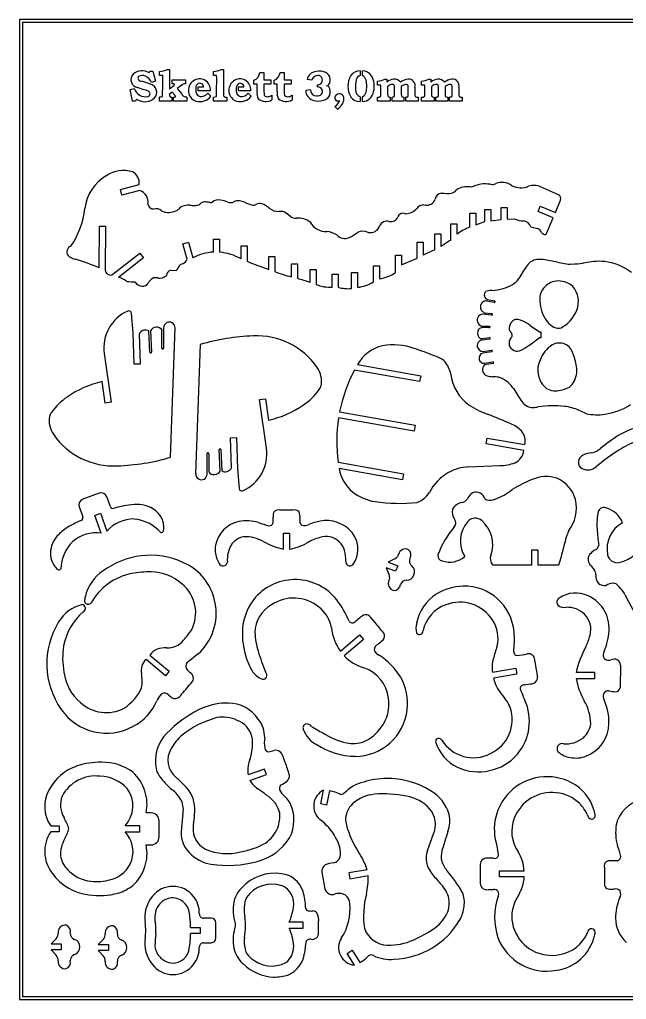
# Model space of a CAD drawing. Extents: x 0 to 615, y -151 to 340.
# Drawn here: x 0 to 304.2, y -150.5 to 340.3 of the extents above; entities that cross this region are included whole.
import ezdxf

# ---------------------------------------------------------------- set-up
doc = ezdxf.new("R2010")
doc.units = 0
doc.header["$MEASUREMENT"] = 0
doc.layers.add('RED', color=1, linetype='CONTINUOUS')
doc.layers.add('WHITE', color=7, linetype='CONTINUOUS')

msp = doc.modelspace()

# ---------------------------------------------------------------- linework, layer by layer
at = {"layer": 'RED', "linetype": 'Continuous'}
for p, q in [((613.96, 338.85), (1.5, 338.85)), ((1.5, 338.85), (1.5, -149.03)), ((64.92, 313.74), (65.34, 314.49)), ((65.34, 314.49), (66.87, 314.49)), ((66.87, 314.49), (68.17, 309.47)), ((70.21, 312.28), (70.21, 314.37)), ((74.2, 315.27), (75.23, 315.27)), ((75.23, 315.27), (75.23, 305.59)), ((97.21, 312.28), (97.21, 314.37)), ((101.17, 315.27), (102.23, 315.27)), ((102.23, 315.27), (102.23, 303.97)), ((170.75, 314.73), (170.75, 312.35)), ((171.89, 312.26), (171.89, 314.7)), ((68.17, 309.47), (66.17, 308.89)), ((71.77, 312.28), (70.21, 312.28)), ((76.57, 308.15), (76.57, 310.21)), ((76.57, 310.21), (83.13, 310.21)), ((83.13, 310.21), (83.13, 308.15)), ((98.8, 312.28), (97.21, 312.28)), ((117.47, 307.92), (117.47, 309.99)), ((120.44, 313.91), (122.51, 313.91)), ((122.51, 313.91), (122.51, 310.21)), ((122.51, 310.21), (125.97, 310.21)), ((125.97, 310.21), (125.97, 307.92)), ((127.59, 307.92), (127.59, 309.99)), ((130.57, 313.91), (132.64, 313.91)), ((132.64, 313.91), (132.64, 310.21)), ((132.64, 310.21), (136.1, 310.21)), ((136.1, 310.21), (136.1, 307.92)), ((146.55, 309.93), (144.16, 310.38)), ((179.52, 307.5), (179.52, 309.58)), ((183.15, 310.48), (184.16, 310.48)), ((184.16, 310.48), (184.16, 309.05)), ((201.54, 307.5), (201.54, 309.58)), ((205.17, 310.48), (206.18, 310.48)), ((206.18, 310.48), (206.18, 309.05)), ((55.5, 305.31), (57.5, 305.79)), ((56.55, 299.49), (55.5, 305.31)), ((75.23, 305.59), (77.29, 307.33)), ((76.99, 308.15), (76.57, 308.15)), ((80.93, 307.25), (78.95, 305.81)), ((78.95, 305.81), (81.13, 303.27)), ((89.5, 304.7), (89.5, 306.58)), ((89.5, 306.58), (92.21, 306.58)), ((95.65, 304.7), (89.5, 304.7)), ((109.76, 304.7), (109.76, 306.58)), ((109.76, 306.58), (112.47, 306.58)), ((115.91, 304.7), (109.76, 304.7)), ((119.08, 307.92), (117.47, 307.92)), ((119.08, 304.25), (119.08, 307.92)), ((125.97, 307.92), (122.51, 307.92)), ((129.21, 307.92), (127.59, 307.92)), ((129.21, 304.25), (129.21, 307.92)), ((136.1, 307.92), (132.64, 307.92)), ((145.77, 305.12), (143.51, 304.76)), ((149.26, 307.71), (149.26, 306.68)), ((181.13, 307.5), (179.52, 307.5)), ((184.81, 307.02), (184.54, 306.87)), ((184.54, 306.87), (184.54, 303.72)), ((187.96, 302.66), (187.96, 306.36)), ((191.39, 306.87), (191.39, 303.73)), ((194.81, 302.55), (194.81, 306.45)), ((198.24, 306.44), (198.24, 303.33)), ((203.15, 307.5), (201.54, 307.5)), ((206.83, 307.02), (206.56, 306.87)), ((206.56, 306.87), (206.56, 303.72)), ((209.98, 302.66), (209.98, 306.36)), ((213.41, 306.87), (213.41, 303.73)), ((216.83, 302.55), (216.83, 306.45)), ((220.26, 306.44), (220.26, 303.33)), ((58.15, 299.49), (56.55, 299.49)), ((58.62, 300.56), (58.15, 299.49)), ((70.21, 299.49), (70.21, 301.56)), ((76.37, 299.49), (70.21, 299.49)), ((76.57, 304.03), (75.23, 303.02)), ((75.23, 303.02), (75.23, 302.44)), ((76, 301.56), (76.37, 301.56)), ((76.37, 301.56), (76.37, 299.49)), ((77.81, 302.44), (76.57, 304.03)), ((77.12, 299.49), (77.12, 301.56)), ((77.12, 301.56), (77.5, 301.56)), ((83.8, 299.49), (77.12, 299.49)), ((83.8, 301.56), (83.8, 299.49)), ((94.37, 303.48), (95.84, 301.97)), ((97.21, 299.49), (97.21, 301.56)), ((103.86, 299.49), (97.21, 299.49)), ((103.86, 301.56), (103.86, 299.49)), ((114.63, 303.48), (116.1, 301.97)), ((126.45, 302.41), (126.45, 300.1)), ((136.58, 302.41), (136.58, 300.1)), ((170.75, 301.61), (170.75, 299.24)), ((171.89, 299.27), (171.89, 301.69)), ((179.52, 299.49), (179.52, 301.56)), ((185.8, 299.49), (179.52, 299.49)), ((185.8, 301.56), (185.8, 299.49)), ((186.72, 299.49), (186.72, 301.56)), ((192.64, 299.49), (186.72, 299.49)), ((192.64, 301.56), (192.64, 299.49)), ((193.57, 299.49), (193.57, 301.56)), ((199.87, 299.49), (193.57, 299.49)), ((199.87, 301.56), (199.87, 299.49)), ((201.54, 299.49), (201.54, 301.56)), ((207.82, 299.49), (201.54, 299.49)), ((207.82, 301.56), (207.82, 299.49)), ((208.74, 299.49), (208.74, 301.56)), ((214.67, 299.49), (208.74, 299.49)), ((214.67, 301.56), (214.67, 299.49)), ((215.59, 299.49), (215.59, 301.56)), ((221.89, 299.49), (215.59, 299.49)), ((221.89, 301.56), (221.89, 299.49)), ((159.32, 295.44), (158.12, 296.76)), ((1.5, -149.03), (613.96, -149.03))]:
    msp.add_line(p, q, dxfattribs=at)
for centre, radius, start, end in [((61.39, 308.14), 6.62, 57.7729, 132.3069), ((69.25, 327.84), 13.51, 274.0476, 291.4674), ((95.86, 329.44), 15.13, 275.0955, 290.5533), ((150.14, 306.9), 7.63, 71.4539, 111.1063), ((170.76, 308.9), 5.82, 90.118, 144.7361), ((171.68, 308.92), 5.79, 34.1965, 87.897), ((59.94, 310.26), 4.09, 137.3731, 258.4201), ((60.89, 311.05), 1.54, 150.4171, 272.9489), ((61.46, 308.7), 3.65, 62.1254, 121.5254), ((51.27, 271.47), 39.26, 67.1976, 75.7034), ((60.21, 305.99), 6.64, 25.9103, 63.5036), ((-160.8, 309.66), 232.58, 358.0641, 0.647), ((90.24, 304.86), 5.63, 124.8762, 251.3766), ((90.32, 305.26), 5.36, 354.0011, 128.0273), ((-84.15, 309.66), 182.97, 357.538, 0.8229), ((110.5, 304.86), 5.63, 124.8762, 251.3766), ((110.58, 305.26), 5.36, 354.0011, 128.0273), ((116.22, 314.03), 4.22, 287.0967, 358.3619), ((126.35, 314.03), 4.22, 287.0967, 358.3619), ((148.79, 309.52), 4.71, 107.209, 169.4517), ((149.52, 309.36), 3.02, 90, 169.1173), ((149.52, 310.05), 2.34, 308.7567, 90), ((151.65, 310.13), 4.1, 325.333, 77.0481), ((174.06, 307.35), 9.43, 148.5772, 182.2807), ((183.67, 306.95), 15.29, 167.9495, 185.7774), ((171.49, 309.64), 2.81, 105.1511, 169.8008), ((170.64, 309.39), 3.13, 10.8442, 66.3716), ((161.63, 307.18), 12.4, 359.0332, 13.0535), ((166.5, 306.85), 11.3, 346.9244, 28.1275), ((178.69, 320.64), 11.1, 274.2435, 293.6694), ((188.27, 303.94), 6.56, 95.382, 128.7772), ((188.17, 307.21), 3.3, 32.5946, 99.0084), ((195.18, 303.79), 6.7, 93.711, 129.1617), ((195.12, 307.27), 3.23, 345.0603, 96.6312), ((200.72, 320.64), 11.1, 274.2435, 293.6694), ((210.29, 303.94), 6.56, 95.382, 128.7772), ((210.19, 307.21), 3.3, 32.5946, 99.0084), ((217.2, 303.79), 6.7, 93.711, 129.1617), ((217.14, 307.27), 3.23, 345.0603, 96.6312), ((63.08, 307.57), 5.86, 197.6846, 283.365), ((41.22, 244.03), 64.75, 68.8581, 73.9464), ((64.04, 303.16), 1.36, 286.9543, 67.273), ((64.59, 303.94), 4.17, 302.5646, 62.9182), ((77.11, 306.63), 1.52, 71.3326, 94.4174), ((75.05, 310.09), 3.55, 309.0671, 317.6598), ((77.5, 307.86), 0.235, 359.8864, 66.1614), ((77.46, 307.86), 0.272, 323.3775, 359.7526), ((83.06, 305.18), 2.96, 88.5986, 135.8494), ((90.82, 306.11), 2.51, 127.2122, 195.8872), ((91.41, 304.72), 3.09, 166.8612, 250.9285), ((90.36, 306.6), 1.85, 359.1728, 124.98), ((111.08, 306.11), 2.51, 127.2122, 195.8872), ((111.67, 304.72), 3.09, 166.8612, 250.9285), ((110.62, 306.6), 1.85, 359.1728, 124.98), ((278.92, 306.71), 156.42, 179.5576, 181.327), ((289.05, 306.71), 156.42, 179.5576, 181.327), ((148.46, 304.76), 4.95, 180, 252.791), ((148.79, 305.12), 3.02, 180, 270), ((149.36, 310.49), 2.78, 267.7613, 305.6073), ((149.36, 303.9), 2.78, 54.3927, 92.2387), ((149.69, 304.39), 2.2, 286.914, 53.8211), ((151.46, 304.12), 4.33, 283.0636, 34.6974), ((153.8, 308.72), 1.53, 270, 322.9244), ((153.8, 305.67), 1.53, 37.0756, 90), ((174.11, 306.58), 9.48, 177.6034, 211.1085), ((172.24, 305.09), 3.79, 175.199, 246.9135), ((161.54, 306.75), 12.5, 347.1133, 1.009), ((-31.39, 306.14), 212.53, 358.899, 0.3671), ((191.29, 298.14), 10.99, 120.6143, 126.1185), ((187.04, 304.74), 3.16, 91.2271, 115.2539), ((187, 306.77), 1.13, 65.0438, 91.8752), ((187.17, 307.16), 0.703, 26.5518, 63.4482), ((186.71, 306.94), 1.21, 5.7422, 26.4394), ((182.93, 306.42), 5.03, 359.3117, 7.292), ((197.66, 298.28), 10.64, 120.8664, 126.1663), ((194.02, 304.45), 3.47, 110.2519, 121.456), ((193.79, 305.04), 2.84, 91.4751, 110.0935), ((193.79, 306.72), 1.16, 60.2786, 93.4533), ((193.95, 306.97), 0.858, 34.5789, 61.2078), ((193.89, 307.01), 0.889, 0.6954, 30.7244), ((188.92, 306.5), 5.88, 359.506, 5.0752), ((-9.37, 306.14), 212.53, 358.899, 0.3671), ((213.31, 298.14), 10.99, 120.6143, 126.1185), ((209.06, 304.74), 3.16, 91.2271, 115.2539), ((209.03, 306.77), 1.13, 65.0438, 91.8752), ((209.19, 307.16), 0.703, 26.5518, 63.4482), ((208.73, 306.94), 1.21, 5.7422, 26.4394), ((204.95, 306.42), 5.03, 359.3117, 7.292), ((219.68, 298.28), 10.64, 120.8664, 126.1663), ((216.04, 304.45), 3.47, 110.2519, 121.456), ((215.81, 305.04), 2.84, 91.4751, 110.0935), ((215.81, 306.72), 1.16, 60.2786, 93.4533), ((215.97, 306.97), 0.858, 34.5789, 61.2078), ((215.92, 307.01), 0.889, 0.6954, 30.7244), ((210.94, 306.5), 5.88, 359.506, 5.0752), ((62.82, 306.47), 7.25, 234.5533, 303.5708), ((70.52, 304.18), 2.63, 263.2353, 295.4469), ((77.55, 302.39), 2.32, 178.9842, 190.2043), ((75.67, 302.01), 0.41, 183.593, 239.72), ((75.93, 302.76), 1.2, 247.3095, 273.4511), ((77.6, 302.76), 1.2, 265.3383, 290.9219), ((75.99, 300.85), 2.42, 30.5899, 41.0539), ((77.94, 301.84), 0.215, 293.4837, 356.0812), ((77.6, 301.78), 0.554, 4.5444, 32.687), ((83.81, 304.52), 2.95, 204.9912, 269.7191), ((90.43, 305.94), 6.71, 252.8143, 323.7652), ((90.93, 306.1), 4.33, 262.9856, 322.7017), ((97.56, 303.96), 2.42, 261.6445, 296.6939), ((139.78, 303.5), 37.56, 179.2816, 182.1542), ((103.41, 302.92), 1.43, 215.4348, 288.3831), ((110.69, 305.94), 6.71, 252.8143, 323.7652), ((111.18, 306.1), 4.33, 262.9856, 322.7017), ((125.01, 303.36), 6, 171.4689, 206.3458), ((123.46, 305.21), 5.92, 229.6476, 300.3515), ((124, 303.14), 1.46, 182.0271, 277.2484), ((124.17, 305.67), 3.98, 270.2397, 305.028), ((135.14, 303.36), 6, 171.4689, 206.3458), ((133.59, 305.21), 5.92, 229.6476, 300.3515), ((134.13, 303.14), 1.46, 182.0271, 277.2484), ((134.3, 305.67), 3.98, 270.2397, 305.028), ((149.89, 307.52), 8.03, 248.8937, 288.5461), ((149.01, 306.58), 4.48, 267.1624, 287.0449), ((159.68, 301.21), 1.64, 151.9585, 300.7001), ((153.91, 302.54), 7.15, 306.0478, 337.477), ((160.29, 300.91), 2.32, 354.0243, 152.4373), ((155.88, 301.24), 6.75, 300.6908, 355.1667), ((170.79, 305.19), 5.95, 216.1896, 269.6265), ((171.6, 305.26), 5.99, 272.8074, 350.7), ((170.57, 304.63), 3.22, 294.273, 348.1202), ((179.95, 302.96), 1.46, 252.7559, 321.7522), ((203.4, 303.33), 18.87, 178.8063, 183.5798), ((185.47, 302.46), 0.953, 199.0281, 289.8994), ((186.79, 307.67), 6.11, 269.3503, 274.853), ((187.28, 302.48), 0.893, 271.3962, 298.7949), ((187.32, 302.18), 0.623, 309.0905, 329.7069), ((187.17, 302.19), 0.764, 334.557, 356.3359), ((183.52, 302.61), 4.44, 353.9804, 0.652), ((219.02, 303.34), 27.64, 179.188, 182.4351), ((192.31, 302.45), 0.947, 197.4659, 290.5904), ((193.72, 304.98), 3.42, 267.4412, 282.3174), ((194.3, 302.07), 0.454, 289.0196, 333.3523), ((194.08, 302.18), 0.702, 333.1839, 354.7644), ((191.58, 302.51), 3.22, 352.9412, 0.6992), ((202.18, 302.92), 3.96, 174.1535, 196.4835), ((199.49, 304.05), 2.52, 243.6575, 278.5859), ((201.97, 302.96), 1.46, 252.7559, 321.7522), ((225.42, 303.33), 18.87, 178.8063, 183.5798), ((207.49, 302.46), 0.953, 199.0281, 289.8994), ((208.81, 307.67), 6.11, 269.3503, 274.853), ((209.31, 302.48), 0.893, 271.3962, 298.7949), ((209.34, 302.18), 0.623, 309.0905, 329.7069), ((209.19, 302.19), 0.764, 334.557, 356.3359), ((205.54, 302.61), 4.44, 353.9804, 0.652), ((241.04, 303.34), 27.64, 179.188, 182.4351), ((214.33, 302.45), 0.947, 197.4659, 290.5904), ((215.74, 304.98), 3.42, 267.4412, 282.3174), ((216.32, 302.07), 0.454, 289.0196, 333.3523), ((216.1, 302.18), 0.702, 333.1839, 354.7644), ((213.6, 302.51), 3.22, 352.9412, 0.6992), ((224.2, 302.92), 3.96, 174.1535, 196.4835), ((221.52, 304.05), 2.52, 243.6575, 278.5859)]:
    msp.add_arc(centre, radius, start, end, dxfattribs=at)
at = {"layer": 'WHITE', "linetype": 'Continuous'}
for p, q in [((615.46, 340.35), (0, 340.35)), ((0, 340.35), (0, -150.53)), ((50.53, 255.28), (59.9, 257.7)), ((51.28, 252.38), (50.53, 255.28)), ((270.18, 252.5), (261.24, 256.59)), ((60.29, 254.71), (51.28, 252.38)), ((241.48, 240.16), (241.48, 246.16)), ((241.48, 246.16), (244.48, 246.16)), ((244.48, 246.16), (244.48, 240.36)), ((259.92, 244.16), (261.08, 246.92)), ((261.08, 246.92), (268.62, 243.75)), ((268.62, 243.75), (271.19, 249.91)), ((135.7, 241.91), (133.67, 243.41)), ((225.66, 236.39), (225.66, 243.43)), ((225.66, 243.43), (228.66, 243.43)), ((228.66, 243.43), (228.66, 237.6)), ((233.25, 239.18), (233.25, 245.18)), ((233.25, 245.18), (236.25, 245.18)), ((236.25, 245.18), (236.25, 239.59)), ((244.48, 240.36), (247.98, 240.61)), ((267.46, 240.99), (259.92, 244.16)), ((264.22, 233.22), (267.46, 240.99)), ((39.96, 216), (40.03, 236.89)), ((40.03, 236.89), (43.03, 236.88)), ((43.03, 236.88), (42.96, 214.87)), ((216.26, 229.86), (216.26, 238.07)), ((216.26, 238.07), (219.26, 238.07)), ((219.26, 238.07), (219.26, 232.84)), ((228.66, 237.6), (233.25, 239.18)), ((236.25, 239.59), (241.48, 240.16)), ((256.33, 236.49), (259.7, 235.73)), ((208.18, 225.02), (208.18, 233.02)), ((208.18, 233.02), (211.18, 233.02)), ((211.18, 233.02), (211.18, 226.63)), ((81.77, 227.94), (84.65, 228.77)), ((83.98, 220.25), (81.77, 227.94)), ((84.65, 228.77), (86.9, 220.96)), ((97.25, 223.85), (97.25, 230.35)), ((97.25, 230.35), (100.25, 230.35)), ((100.25, 230.35), (100.25, 223.78)), ((111.05, 220.47), (111.05, 226.97)), ((111.05, 226.97), (114.05, 226.97)), ((114.05, 226.97), (114.05, 219.24)), ((199.26, 220.78), (199.26, 228.78)), ((199.26, 228.78), (202.26, 228.78)), ((202.26, 228.78), (202.26, 222.29)), ((46.2, 212.45), (60.32, 223.34)), ((62.15, 220.96), (49.52, 211.22)), ((60.32, 223.34), (62.15, 220.96)), ((125.01, 215.12), (125.01, 221.62)), ((125.01, 221.62), (128.01, 221.62)), ((128.01, 221.62), (128.01, 214.06)), ((188.45, 213.59), (188.45, 222.36)), ((188.45, 222.36), (191.45, 222.36)), ((191.45, 222.36), (191.45, 217.46)), ((136.3, 211.45), (136.3, 217.95)), ((136.3, 217.95), (139.3, 217.95)), ((139.3, 217.95), (139.3, 210.6)), ((177.45, 208.98), (177.45, 216.98)), ((177.45, 216.98), (180.45, 216.98)), ((180.45, 216.98), (180.45, 210.54)), ((191.45, 217.46), (199.26, 220.78)), ((287.9, 219.09), (282.47, 218.39)), ((75.81, 214.88), (78.43, 214.69)), ((145.7, 208.62), (145.7, 215.12)), ((145.7, 215.12), (148.68, 215.12)), ((148.68, 215.12), (148.68, 207.65)), ((156.68, 206.33), (156.68, 212.83)), ((156.68, 212.83), (159.68, 212.83)), ((159.68, 212.83), (159.68, 206.21)), ((166.44, 205.59), (166.44, 213.59)), ((166.44, 213.59), (169.44, 213.59)), ((169.44, 213.59), (169.44, 206.23)), ((237.96, 198.66), (234.2, 199.33)), ((234.57, 200.06), (238.1, 199.43)), ((238.41, 198.99), (238.4, 198.96)), ((56.88, 183.4), (56.08, 193.18)), ((236.62, 192.25), (232.29, 192.71)), ((233, 193.42), (236.7, 193.03)), ((237.03, 192.61), (237.03, 192.59)), ((231.6, 186.83), (235.51, 186.68)), ((256.05, 187.07), (260.67, 183.97)), ((57.43, 167.64), (56.88, 183.4)), ((59.9, 182.87), (60.43, 167.75)), ((65.31, 173.69), (64.86, 184.39)), ((65.64, 184.45), (66.09, 173.72)), ((71.4, 175.81), (71.4, 184.84)), ((75.68, 121.07), (77.93, 185.85)), ((235.49, 185.9), (232.2, 186.02)), ((235.88, 186.29), (235.88, 186.26)), ((260.67, 183.97), (261.3, 183.97)), ((261.3, 183.97), (261.3, 180.97)), ((90.53, 177.55), (88.28, 112.78)), ((231.57, 180.56), (235.58, 181.07)), ((235.68, 180.29), (231.98, 179.82)), ((236.01, 180.74), (236.01, 180.71)), ((261.3, 180.97), (260.5, 180.97)), ((42.44, 173.04), (45.9, 148.68)), ((65.72, 173.33), (65.7, 173.33)), ((236.7, 173.94), (232.18, 173.31)), ((232.41, 174.13), (236.59, 174.71)), ((237.02, 174.39), (237.02, 174.36)), ((60.43, 167.75), (57.43, 167.64)), ((169.44, 167.54), (201.1, 161.95)), ((233.03, 168.15), (237.25, 168.9)), ((237.39, 168.13), (233.13, 167.34)), ((237.69, 168.59), (237.69, 168.57)), ((200.58, 159), (167.89, 164.76)), ((42.93, 148.26), (41.4, 159.01)), ((201.1, 161.95), (200.58, 159)), ((45.9, 148.68), (42.93, 148.26)), ((120.3, 149.94), (123.27, 150.36)), ((123.77, 125.59), (120.3, 149.94)), ((123.27, 150.36), (124.8, 139.62)), ((160.44, 143.77), (198.33, 137.09)), ((197.81, 134.13), (159.92, 140.82)), ((198.33, 137.09), (197.81, 134.13)), ((105.78, 130.88), (108.77, 130.98)), ((106.31, 115.75), (105.78, 130.88)), ((108.77, 130.98), (109.33, 115.23)), ((233.96, 127.76), (234.48, 130.71)), ((252.79, 124.44), (233.96, 127.76)), ((234.48, 130.71), (253.29, 127.4)), ((94.81, 122.81), (94.81, 113.79)), ((100.56, 114.17), (100.12, 124.9)), ((100.48, 125.29), (100.51, 125.29)), ((100.9, 124.93), (101.34, 114.24)), ((159.74, 118.54), (192.43, 112.78)), ((109.33, 115.23), (110.12, 105.45)), ((191.91, 109.82), (160.24, 115.41)), ((224.98, 116.25), (240.71, 116.92)), ((192.43, 112.78), (191.91, 109.82)), ((39.92, 103.08), (31.69, 100.08)), ((45.53, 96.44), (43.76, 101.29)), ((29.9, 96.24), (31.68, 91.34)), ((137.05, 94.57), (130.55, 94.57)), ((37.72, 91.98), (40.54, 93.01)), ((40.98, 83.01), (37.72, 91.98)), ((40.54, 93.01), (43.8, 84.03)), ((132.36, 75), (132.36, 83.09)), ((132.36, 83.09), (135.36, 83.09)), ((135.36, 83.09), (135.36, 75)), ((256.75, 67.19), (256.75, 74.63)), ((256.75, 74.63), (259.75, 74.63)), ((259.75, 74.63), (259.75, 67.19)), ((188.2, 70.24), (184.8, 68.5)), ((188.55, 63.94), (183.77, 65.68)), ((183.77, 65.68), (185.26, 62.17)), ((184.8, 68.5), (189.58, 66.76)), ((189.58, 66.76), (188.55, 63.94)), ((237.03, 67.19), (256.75, 67.19)), ((259.75, 67.19), (270.34, 67.19)), ((170.46, 40.51), (168.01, 38.46)), ((178.2, 38.31), (176.05, 40.87)), ((160.83, 23.95), (170.47, 32.04)), ((172.4, 29.74), (162.76, 21.65)), ((170.47, 32.04), (172.4, 29.74)), ((73.08, 11.57), (63.39, 19.7)), ((65.31, 22), (75.01, 13.87)), ((237.09, 13.37), (248.75, 15.42)), ((248.75, 15.42), (249.27, 12.47)), ((258.75, 16.81), (258.26, 19.54)), ((301.19, 16.98), (301.08, 5.79)), ((75.01, 13.87), (73.08, 11.57)), ((249.27, 12.47), (237.61, 10.41)), ((288.36, 13.24), (278.99, 13.24)), ((278.99, 10.24), (288.36, 10.24)), ((288.36, 10.24), (288.36, 13.24)), ((253.05, 7.02), (256.01, 7.54)), ((133.16, -31.81), (132.09, -28.85)), ((122.72, -35.12), (114.53, -38.1)), ((115.51, -40.94), (123.75, -37.94)), ((123.75, -37.94), (122.72, -35.12)), ((150.99, -52.57), (152.39, -45.72)), ((155.39, -46), (153.93, -53.17)), ((153.93, -53.17), (150.99, -52.57)), ((65.97, -57.11), (63.47, -57.11)), ((15.6, -63.61), (19.91, -63.61)), ((19.91, -63.61), (19.91, -66.61)), ((60.29, -63.61), (52.89, -63.61)), ((60.29, -66.61), (60.29, -63.61)), ((69.97, -69.11), (69.97, -61.11)), ((19.91, -66.61), (15.6, -66.61)), ((52.89, -66.61), (60.29, -66.61)), ((204.47, -76.01), (207.56, -67.62)), ((63.47, -73.11), (65.97, -73.11)), ((174.26, -85.55), (165.12, -87.16)), ((165.12, -87.16), (165.64, -90.12)), ((230.95, -83.68), (230.95, -89.6)), ((240.64, -89.17), (240.64, -86.17)), ((240.64, -86.17), (252.94, -86.17)), ((165.64, -90.12), (174.78, -88.51)), ((252.94, -89.17), (240.64, -89.17)), ((234.91, -95.5), (237.64, -95.5)), ((96.11, -109.85), (92.36, -109.85)), ((98.36, -119.86), (98.36, -112.1)), ((142.18, -111.82), (135.19, -111.82)), ((142.18, -114.82), (142.18, -111.82)), ((149.87, -117.17), (149.87, -111.92)), ((85.7, -114.48), (90.59, -114.48)), ((90.59, -117.48), (85.7, -117.48)), ((90.59, -114.48), (90.59, -117.48)), ((135.19, -114.82), (142.18, -114.82)), ((18.43, -119.97), (15.83, -122.77)), ((42.04, -120.3), (39.44, -123.09)), ((92.36, -122.11), (96.11, -122.11)), ((15.83, -122.77), (20.91, -122.77)), ((20.91, -125.77), (15.83, -125.77)), ((15.83, -125.77), (18.43, -128.56)), ((20.91, -122.77), (20.91, -125.77)), ((39.44, -123.09), (44.53, -123.09)), ((44.53, -126.09), (39.44, -126.09)), ((39.44, -126.09), (42.04, -128.89)), ((44.53, -123.09), (44.53, -126.09)), ((164.2, -127.46), (166.75, -125.89)), ((167.85, -133.42), (164.2, -127.46)), ((166.75, -125.89), (170.58, -132.12)), ((0, -150.53), (615.46, -150.53))]:
    msp.add_line(p, q, dxfattribs=at)
for centre, radius, start, end in [((54.17, 243.47), 21.5, 119.6455, 173.9461), ((52.17, 248.87), 15.84, 73.9478, 123.0066), ((54.06, 258.72), 5.93, 350.1441, 65.2152), ((221.2, 252.92), 3, 115.7634, 140.5681), ((224.34, 246.41), 10.23, 77.5307, 115.7634), ((233.54, 242.32), 15.71, 80.7989, 116.4139), ((236.86, 262.77), 5, 260.7989, 292.5079), ((241.9, 250.6), 8.17, 52.8187, 112.5079), ((251.34, 266.42), 10.34, 244.1358, 291.7682), ((257.92, 248.99), 8.29, 66.3826, 109.276), ((58.47, 249.06), 5.93, 349.8214, 72.1342), ((211.84, 249.85), 3.55, 95.0165, 172.1049), ((214.42, 299.02), 45.73, 266.377, 272.4802), ((215.56, 257.56), 4.31, 281.1829, 320.5681), ((269.35, 250.68), 2, 337.3198, 65.4637), ((-9.99, 250.87), 43.09, 326.0548, 353.1596), ((67.07, 248.21), 2.76, 184.085, 275.0426), ((68.4, 241.43), 4.17, 48.432, 105.1945), ((83.94, 241.65), 5.61, 104.0236, 137.5495), ((84.85, 236.28), 11.05, 85.9289, 101.895), ((87.12, 259.34), 12.13, 262.9855, 276.6148), ((88.37, 250.92), 3.63, 272.3358, 314.9979), ((92.97, 245.49), 3.51, 83.8572, 125.2697), ((91.74, 228.31), 20.73, 79.0012, 85.5732), ((95.87, 249.58), 0.94, 259.3979, 327.3675), ((99.7, 244.88), 5.18, 78.0981, 125.9076), ((97.44, 232.33), 17.93, 67.249, 79.3268), ((105.66, 252.46), 3.82, 250.4199, 298.3252), ((109.47, 245.39), 4.21, 78.7747, 118.3252), ((109.65, 242.49), 7.06, 64.207, 84.8383), ((121.44, 267.44), 20.53, 244.888, 257.3092), ((117.36, 249.4), 2.04, 257.8433, 304.7815), ((120.42, 243.75), 4.41, 77.5638, 115.5086), ((117.98, 237.73), 10.87, 48.7246, 71.8268), ((130.06, 252.14), 7.95, 231.7933, 270.8277), ((193.24, 251.21), 8.11, 273.198, 317.0966), ((202.45, 243.75), 3.79, 86.7985, 149.2431), ((204.03, 252.06), 4.73, 253.1457, 327.8268), ((206.34, 250.61), 2, 327.8269, 352.1049), ((74.44, 250.38), 6.68, 240.7386, 273.8241), ((74.21, 254.27), 10.58, 273.6699, 293.2522), ((77.69, 247.23), 2.77, 284.4895, 319.5497), ((130.96, 239.52), 4.74, 55.1225, 99.4656), ((138.49, 245.06), 4.21, 228.5314, 274.9479), ((139.71, 230.97), 9.94, 52.8331, 94.9479), ((186.27, 242.62), 3.48, 254.5203, 341.8963), ((192.12, 240.64), 2.7, 71.8479, 160.5449), ((193.58, 245.11), 2, 251.8479, 273.198), ((252.79, 250.24), 10.77, 243.4472, 269.5009), ((153.43, 242.91), 8.7, 207.5549, 274.246), ((175.89, 238.43), 4.8, 256.7729, 342.797), ((184.35, 235.06), 4.33, 76.7626, 153.2234), ((238.3, 206.08), 32.85, 112.6354, 125.4256), ((251.98, 234.9), 4.63, 20.0861, 81.0694), ((257.83, 231.85), 4.3, 28.8333, 64.2602), ((151.99, 220.33), 14.06, 59.4889, 81.4753), ((163.07, 236), 5.31, 222.0531, 293.7611), ((157.94, 247.66), 18.05, 293.7611, 309.555), ((172.13, 228.02), 6.32, 65.061, 115.1789), ((263.96, 235.22), 2.68, 208.8333, 252.7025), ((263.41, 233.46), 0.843, 252.7025, 343.7142), ((26.6, 224.02), 2.92, 106.7709, 218.1917), ((253.46, 165.83), 74.06, 120.1523, 124.8134), ((28.17, 225.43), 5.03, 219.7711, 268.1001), ((98.52, 199.34), 24.55, 92.9622, 118.2585), ((98.32, 198.27), 25.58, 60.1666, 85.6714), ((280.98, 58.87), 181.39, 113.6624, 115.7217), ((-74.69, -76.97), 314.6, 68.6282, 70.9488), ((76.35, 217.67), 3.63, 304.9487, 336.706), ((82.32, 215.25), 2.81, 97.44, 159.6465), ((79.61, 222.22), 4.79, 299.3004, 335.7536), ((219.84, 484.09), 285.2, 248.2268, 250.5794), ((329.52, 163.38), 92.29, 144.3261, 149.2177), ((260.46, 212.96), 7.28, 99.2848, 144.3261), ((260.57, 205.35), 14.85, 82.5396, 94.9605), ((238.95, 56.8), 164.97, 79.27, 81.7958), ((277.33, 247.75), 29.87, 255.1368, 262.1157), ((275.8, 228.54), 10.69, 256.1221, 275.6417), ((276.87, 250.48), 32.58, 269.9613, 279.9039), ((290.65, 193.36), 25.88, 84.3422, 96.0833), ((290.63, 193.21), 26.03, 51.4189, 84.3422), ((45.58, 214.99), 2.62, 182.7699, 283.6281), ((48.29, 203.54), 7.78, 47.466, 80.8785), ((70.38, 215), 4.27, 254.532, 319.1584), ((77.15, 211.54), 3.6, 111.9111, 169.3187), ((153.28, 279.73), 70.36, 248.9508, 256.0314), ((178.25, 228.34), 17.93, 277.0591, 304.677), ((54.12, 209.6), 0.661, 209.8155, 258.6768), ((44.95, 19.01), 190.16, 86.0821, 87.2773), ((62.04, 211.91), 5.18, 217.8824, 263.3082), ((61.75, 209.76), 3.02, 264.0804, 332.275), ((71.59, 203.65), 8.58, 125.6729, 146.6824), ((68.21, 207.85), 3.21, 71.1081, 120.3028), ((92.22, 46.96), 170.28, 71.6964, 73.9506), ((155.42, 223.6), 17.31, 247.0921, 274.1758), ((164.95, 226.49), 20.95, 255.4379, 274.072), ((167.5, 224.96), 18.83, 275.916, 301.9307), ((239.02, 220.48), 15.17, 282.9668, 302.3324), ((243.25, 214.82), 8.14, 298.483, 314.2741), ((246.65, 212.15), 3.9, 305.7964, 336.7524), ((270.06, 200.1), 9.3, 102.6137, 193.2564), ((270.18, 198.3), 11.09, 57.4972, 101.1535), ((269.17, 199.12), 11.02, 344.8173, 50.7702), ((235.05, 202.48), 2.12, 132.6564, 195.2701), ((235.8, 202.69), 2.91, 195.2701, 244.9574), ((238.02, 189.57), 15.13, 95.1344, 106.9591), ((234.58, 232.1), 27.54, 274.351, 286.5381), ((234.41, 196.27), 3.36, 120.8177, 180.5763), ((233.63, 197.59), 1.83, 71.5807, 120.8572), ((238.03, 199.03), 0.377, 259.8979, 349.8977), ((238.03, 199.06), 0.377, 349.8977, 79.8978), ((278.64, 199.76), 17.73, 185.8045, 221.4313), ((62.4, 175.88), 20.16, 113.9302, 188.0944), ((54.78, 193.13), 1.3, 2.0135, 115.6409), ((232.1, 190.11), 2.61, 85.7677, 156.2769), ((233.74, 196.27), 2.69, 180.5683, 224.0793), ((236.47, 198.91), 6.5, 224.1089, 237.7418), ((236.66, 192.63), 0.377, 263.9047, 353.9047), ((236.66, 192.65), 0.377, 353.9047, 83.9047), ((264.94, 199.92), 15.31, 298.6292, 346.0834), ((75.07, 185.95), 2.86, 358.0103, 179.5322), ((232.69, 189.85), 3.25, 156.2693, 214.1053), ((232.56, 189.76), 3.09, 214.1053, 251.9325), ((235.5, 186.3), 0.377, 357.8556, 87.8556), ((251.48, 185.32), 6.05, 148.9038, 183.932), ((249.45, 186.4), 3.75, 62.1723, 147.0635), ((243.14, 169.19), 22.06, 54.1662, 68.5775), ((272.28, 195.5), 10.19, 227.1624, 250.4576), ((63.12, 181.21), 3.62, 61.2168, 152.7261), ((68.64, 182.87), 3.39, 35.4197, 152.2534), ((1060.7, 177.9), 988.52, 179.53218, 180.12964), ((120.96, 73.92), 108.01, 91.9898, 106.3622), ((119.04, 145.2), 36.7, 34.6071, 92.8618), ((232.78, 183.23), 3.23, 145.6663, 212.787), ((231.96, 183.79), 2.24, 83.9064, 145.6663), ((235.5, 186.28), 0.377, 267.8556, 357.8556), ((228.84, 172.02), 21.01, 32.6015, 37.8053), ((245.6, 182.24), 1.45, 334.0393, 49.354), ((270.1, 189), 3.33, 248.3873, 310.8441), ((186.21, 158.14), 19.23, 102.8355, 150.7427), ((187.33, 145.41), 31.94, 70.8678, 99.7126), ((231.96, 177.08), 2.6, 128.1663, 194.1811), ((234.18, 184.2), 4.94, 213.4286, 220.2829), ((232.5, 176.4), 3.47, 98.5676, 128.1663), ((231.4, 181.85), 1.3, 220.2303, 277.2111), ((235.63, 180.69), 0.377, 7.211, 97.211), ((235.63, 180.67), 0.377, 277.211, 7.211), ((249.19, 178.54), 3.82, 126.8207, 184.2723), ((249.44, 178.3), 4.06, 180.5754, 287.3276), ((240.41, 197.49), 25.23, 293.9426, 305.4977), ((238.74, 204.71), 32.2, 300.4421, 312.5161), ((275.2, 164.54), 15.17, 122.5736, 159.8002), ((270.61, 171.26), 7.04, 12.7785, 120.5473), ((65.68, 173.71), 0.377, 182.3614, 272.3601), ((65.71, 173.71), 0.377, 272.3601, 2.3614), ((71.78, 175.72), 0.397, 165.9369, 351.9649), ((154.75, 41.72), 140.61, 67.8058, 72.1732), ((204.26, 158.73), 13.67, 49.0765, 74.7006), ((232.41, 177.19), 3.07, 194.1811, 269.8926), ((232.99, 170.78), 2.65, 107.7203, 194.5735), ((236.65, 174.34), 0.377, 7.9275, 97.9275), ((236.65, 174.31), 0.377, 277.9275, 7.9275), ((253.12, 162.5), 26.45, 6.6514, 22.9484), ((200.81, 159.35), 15.75, 12.585, 38.0476), ((232.96, 170.77), 2.63, 194.5735, 271.488), ((235.05, 165.07), 2.97, 130.2573, 191.576), ((237.31, 168.52), 0.377, 10.4853, 100.4853), ((237.32, 168.5), 0.377, 280.4853, 10.4852), ((271.65, 164.66), 11.85, 154.4133, 226.0117), ((138.75, 158.96), 12.67, 351.7054, 34.0097), ((235.21, 129.06), 76.21, 152.0649, 168.8722), ((238.67, 165.55), 22.66, 187.0145, 234.2225), ((235.5, 165.17), 3.44, 191.5654, 252.8573), ((266.5, 164.91), 12.9, 324.7495, 2.9386), ((53.06, 108.68), 51.66, 103.0369, 124.4889), ((144.69, 159.08), 6.87, 324.0046, 343.5756), ((237.27, 169.77), 8.36, 250.5823, 267.5177), ((233.9, 101.27), 60.22, 83.9974, 87.1327), ((239.36, 156.6), 4.63, 56.3484, 79.6608), ((233.39, 143.12), 19.33, 57.4069, 63.7747), ((233.84, 145.91), 16.77, 33.9794, 53.5748), ((272.52, 161.19), 5.86, 284.2847, 320.4996), ((123.75, 174.29), 32.76, 304.7074, 324.0046), ((306.29, 188.87), 67.49, 209.8446, 216.3386), ((268.64, 162.69), 8.37, 231.4822, 282.2086), ((267.71, 170.88), 16.59, 279.3312, 292.1213), ((42.46, 124.33), 32.76, 124.7074, 144.0046), ((113.15, 189.94), 51.66, 283.0369, 304.4889), ((257.71, 153.13), 7.18, 216.3386, 268.7913), ((289.09, 173.56), 31.22, 277.8403, 303.4393), ((21.52, 139.54), 6.87, 144.0046, 163.5756), ((251, 187.26), 47.56, 237.4689, 250.3197), ((135.6, -114.99), 275.99, 66.3634, 68.8944), ((254.3, 178.12), 32.33, 275.7737, 280.1788), ((267.64, 94.53), 52.33, 83.8777, 98.3807), ((270.12, 120.97), 25.78, 66.257, 83.0761), ((240.08, 53.04), 100.05, 63.862, 66.175), ((289.44, 170.98), 28.61, 259.3584, 277.8403), ((27.46, 139.66), 12.67, 171.7054, 214.0097), ((235.21, 129.06), 76.21, 171.1278, 187.9351), ((239.76, 122.13), 17, 45.6308, 67.5467), ((324.94, 89.14), 49.47, 86.0405, 120.1185), ((47.17, 153.42), 36.7, 214.6071, 272.8618), ((245.65, 129.21), 7.86, 346.6557, 40.2202), ((358.63, 42.72), 106.69, 123.2627, 129.1842), ((329.31, 79.37), 53.67, 113.3757, 123.7747), ((-894.49, 120.73), 988.52, 359.53218, 0.12964), ((94.42, 122.91), 0.397, 345.9369, 171.9649), ((100.5, 124.92), 0.377, 92.3601, 182.3614), ((100.52, 124.92), 0.377, 2.3614, 92.3601), ((103.81, 122.75), 20.16, 293.9302, 8.0944), ((244.95, 125.39), 7.89, 295.9792, 353.0669), ((288, 111.36), 12.03, 95.1412, 116.6904), ((284.54, 133.76), 10.69, 282.8502, 308.7141), ((350.9, 43.68), 95.36, 122.6372, 130.4432), ((45.25, 224.71), 108.01, 271.9898, 286.3622), ((240.58, 139.88), 22.96, 270.3125, 289.9323), ((283.82, 118.63), 3.69, 109.5111, 241.8008), ((97.57, 115.75), 3.39, 215.4197, 332.2534), ((103.09, 117.41), 3.62, 241.2168, 332.7261), ((179.51, 118.63), 19.54, 189.5076, 230.348), ((226.78, 92.67), 23.87, 119.6683, 153.2752), ((226.16, 93.07), 23.21, 92.9151, 118.8375), ((284.89, 121.11), 6.38, 243.883, 310.4809), ((91.14, 112.68), 2.86, 178.0103, 359.5322), ((278.3, 55.95), 58.07, 111.6094, 122.6398), ((263.93, 93.88), 17.52, 71.8139, 113.5941), ((263.54, 96.09), 15.58, 14.2274, 67.935), ((40.94, 100.26), 3, 20, 110), ((111.42, 105.49), 1.3, 182.0135, 295.6409), ((182.35, 124.02), 25.52, 233.1591, 260.489), ((194.88, 110.18), 12.57, 291.0012, 327.3553), ((228.95, 99.25), 4.34, 24.4828, 126.4505), ((226.89, 130.98), 32.96, 290.561, 307.5467), ((32.72, 97.27), 3, 110, 200), ((190.39, 185.13), 87.15, 261.914, 275.9258), ((223.18, 91.29), 7.24, 101.8426, 148.8535), ((220.66, 103), 4.74, 282.6359, 321.2289), ((232.26, 96.27), 8.76, 132.2771, 154.5257), ((235.27, 102.13), 2.6, 204.4707, 248.5529), ((235.85, 105.49), 5.97, 255.1703, 296.0269), ((260.15, 95.64), 18.98, 322.637, 13.0232), ((46.94, 96.95), 1.5, 200, 285.6654), ((77.51, -12.07), 111.72, 103.6816, 105.6654), ((64.43, 31.36), 66.48, 97.2251, 101.5815), ((58.24, 72.46), 24.95, 82.6068, 94.99), ((60.07, 84.62), 12.65, 27.9705, 83.7643), ((130.81, 91.79), 3.75, 146.2684, 191.2638), ((129.82, 91.38), 3.28, 77.1049, 130.3291), ((137.86, 91.42), 3.25, 45.2111, 104.3077), ((134.05, 91.23), 6.59, 352.4433, 22.3294), ((223.24, 93.73), 6.39, 168.1508, 214.8778), ((316.6, 87.66), 27.17, 166.1501, 185.4943), ((292.88, 93.02), 2.89, 59.3792, 156.8203), ((291.15, 84.05), 11.89, 20.548, 74.4137), ((54.77, 35.02), 59.46, 113.6753, 122.0668), ((30.27, 90.83), 1.5, 294.6574, 20), ((57.29, 72.24), 17.92, 89.6305, 138.8282), ((55.21, 69.16), 21.1, 42.3011, 84.0297), ((62.11, 85.99), 10.22, 349.7078, 26.5284), ((113.18, 74.03), 15.24, 102.4598, 168.7444), ((113.79, 67.47), 21.79, 73.8321, 100.31), ((137.82, 135.45), 50.37, 249.0998, 255.2018), ((75.1, 90.35), 52.04, 357.6422, 0.7879), ((143.71, 89.46), 3.25, 164.02, 226.6028), ((154.56, 65.03), 24.31, 104.1592, 113.1468), ((153.74, 72.43), 16.96, 48.6393, 107.5862), ((215.66, 88.13), 3.04, 312.9068, 39.7629), ((235.72, 79.07), 14.75, 138.2913, 211.8714), ((228.44, 85.56), 5, 48.9978, 138.2913), ((221.28, 77.32), 15.92, 340.1782, 48.9979), ((38.85, 62.94), 27.37, 124.8536, 138.5217), ((70.95, 84.67), 1.31, 264.2983, 337.2541), ((125.06, 88.9), 2.15, 267.2304, 341.1967), ((142.96, 90.87), 4.05, 248.4982, 300.4108), ((156.48, 75.08), 13.16, 323.3135, 49.955), ((250.22, 57.94), 42.86, 139.2857, 160.6821), ((317.14, 67.02), 45.26, 157.7926, 169.0368), ((405.16, 92.68), 115.86, 183.7745, 187.7411), ((309.25, 75.22), 14.75, 118.1286, 191.7087), ((28.39, 73), 12.89, 141.232, 184.7838), ((41.71, 64.3), 21.02, 135.8605, 177.7426), ((38.27, 65.24), 17.97, 81.2996, 130.3427), ((114.12, 71.68), 9.73, 101.3275, 143.2229), ((113.25, 63.14), 18.12, 59.6066, 93.299), ((139.54, 108.96), 34.71, 240.4531, 258.0616), ((158.41, 53.05), 28.89, 105.8271, 119.7034), ((153.72, 71.91), 9.48, 46.0736, 109.5984), ((153.79, 71.84), 9.48, 14.9805, 46.6972), ((297.61, 83.96), 15.92, 281.0021, 349.8218), ((110.7, 74.8), 12.66, 169.9851, 199.9127), ((118.95, 69.72), 14.83, 148.3054, 184.9142), ((129.67, 104.56), 30.1, 280.8957, 298.6485), ((135.71, 68.58), 27.84, 1.0423, 11.8378), ((193.4, 71.59), 3.54, 63.0967, 166.0835), ((192.88, 72.14), 3.36, 326.2527, 51.0025), ((196.89, 92.32), 77.63, 341.1099, 347.5799), ((299.37, 58.42), 19.51, 124.6924, 134.3341), ((287.03, 77.6), 3.37, 291.3666, 351.1168), ((26.23, 72.81), 10.72, 184.763, 210.9533), ((65.55, 32.43), 39.53, 61.6532, 123.7817), ((114.17, 76.29), 16.43, 200.6659, 210.745), ((165.62, 68.78), 2.1, 171.5331, 312.1461), ((186.92, 73.07), 3.1, 294.2288, 348.3907), ((198.35, 69.05), 2.94, 155.4793, 234.5819), ((212.34, 71.73), 2.6, 171.3756, 259.8035), ((215.64, 80.46), 11.89, 251.5646, 309.452), ((240.89, 70.25), 4.93, 160.1782, 218.4103), ((289.21, 70), 4.21, 145.6757, 229.8618), ((299.69, 73.24), 5, 191.7087, 281.0021), ((25.54, 72.66), 10.05, 212.23, 226.2002), ((19.76, 66.1), 1.37, 210.7117, 314.6092), ((54.73, 45.64), 22.6, 119.5898, 160.3923), ((71.39, 43.49), 27.03, 9.435, 61.4305), ((102.02, 68.84), 2.19, 205.8863, 349.5433), ((194.28, 63.71), 3.77, 336.2699, 51.1996), ((311.07, 84.19), 30.12, 215.3235, 220.4577), ((284.96, 62.26), 3.98, 0.3375, 36.758), ((62.21, 33.22), 30.26, 101.4061, 150.5982), ((66.28, -2.08), 65.75, 90.303, 98.7999), ((65.56, 39.93), 23.73, 47.9157, 89.1055), ((138.13, 33.17), 26.61, 38.1809, 138.1553), ((188.37, 57.79), 3.54, 153.9165, 256.9033), ((182.46, 60.82), 3.1, 331.6093, 25.7712), ((193.8, 56.54), 2.94, 85.4181, 164.5207), ((194.11, 63.25), 3.77, 268.8004, 343.7301), ((294.53, 61.56), 5.63, 172.553, 220.6975), ((69.67, 43.13), 18.62, 332.0243, 50.698), ((187.63, 57.7), 3.36, 268.9975, 353.7473), ((223.53, 27.87), 28.65, 92.4878, 120.8861), ((222.97, 31.48), 25.03, 4.7914, 91.5569), ((293.24, 61.46), 4.66, 230.0978, 281.1618), ((300.36, 44.42), 13.93, 101.7687, 116.4767), ((297.12, 54.1), 3.98, 38.4954, 84.3532), ((279.39, 36.89), 28.67, 32.2582, 43.368), ((34.4, 49.26), 1.83, 162.9974, 269.5608), ((52.25, 47.06), 19.79, 161.8554, 172.0417), ((139.16, 33.01), 27.49, 139.3282, 175.6292), ((137.43, 30.75), 19.78, 50.9206, 124.1912), ((116.7, 18), 52.86, 23.3226, 36.7437), ((220.91, 33.79), 22.24, 122.9236, 168.9916), ((271.84, 48.41), 2.44, 123.3715, 219.5504), ((278.82, 38.59), 14.49, 64.2497, 125.0303), ((277.7, 35.39), 17.85, 351.3571, 65.4719), ((365.32, 79.26), 67.36, 203.6933, 217.8945), ((36.06, 28.57), 19.28, 104.2909, 148.7293), ((31.11, 45.36), 1.9, 293.4869, 84.4392), ((34.42, 49.31), 1.88, 268.8782, 319.2657), ((71.44, 42.78), 27.11, 311.786, 10.9281), ((133.94, 33.13), 15.92, 118.6257, 179.3056), ((140.38, 33.03), 16.17, 9.1675, 53.9523), ((219.75, 30.28), 17.94, 109.8144, 167.1073), ((220.77, 29.2), 19.31, 31.715, 111.5748), ((273.11, 51.1), 5.28, 233.4082, 280.4071), ((274.45, 33.18), 12.73, 46.7103, 91.759), ((52.35, 20.47), 30.92, 131.496, 168.4873), ((174.45, 37), 5.32, 103.8008, 138.7168), ((173.54, 39.13), 3.06, 34.8188, 96.6732), ((223.19, 30.26), 16.7, 346.8379, 32.9902), ((275.74, 34.8), 10.67, 344.2558, 45.7893), ((53.52, 17.64), 39.88, 148.3247, 215.0103), ((61.81, 49.82), 28.79, 314.8863, 327.6023), ((150.76, 32.83), 39.08, 176.6648, 199.0106), ((180.65, 38.26), 24.45, 186.2357, 215.8262), ((166.85, 40.07), 1.98, 215.141, 305.5959), ((20.36, -96.39), 207.51, 38.5684, 40.4775), ((210.05, 35.26), 11.31, 165.807, 191.45), ((158.8, 35.11), 40.82, 182.4975, 196.0059), ((147.31, 67.24), 51.36, 309.0045, 312.983), ((179.97, 31.53), 3, 321.6537, 28.7579), ((200.45, 34.08), 1.83, 215.4407, 6.5576), ((196.74, 29.41), 51.34, 353.3683, 4.6459), ((249.42, 41.64), 37.87, 335.8768, 345.0951), ((268.99, 35.04), 26.46, 342.4583, 354.9442), ((61.75, 20.5), 40.16, 171.2154, 190.1847), ((72.26, 17.29), 8.39, 113.1157, 145.8416), ((73.16, 10.44), 15.16, 87.9521, 106.0644), ((74.31, 35.44), 9.87, 266.4867, 322.4145), ((180.9, 24.41), 3.19, 113.4734, 178.1126), ((319.11, -1.55), 84.44, 160.6309, 165.1941), ((322.97, 3.71), 45, 150.0616, 167.7742), ((510.46, -52.28), 230.33, 159.8482, 160.9228), ((68.31, 14.2), 7.39, 131.8228, 191.5835), ((154.84, -63.44), 108.01, 127.2264, 131.0533), ((142.57, 29.54), 30.27, 198.1751, 210.7939), ((267.22, 71.76), 155.24, 197.9757, 202.0355), ((179.24, 37.22), 22.68, 223.3737, 253.0621), ((182.26, 26.5), 4.96, 203.6418, 245.7221), ((159.82, -8.82), 36.95, 32.1179, 56.4829), ((252.46, 15.83), 15.57, 164.3474, 189.1071), ((249.69, 23.63), 1.96, 184.2718, 259.3459), ((232.37, 140.69), 120.19, 278.109, 280.6317), ((255.18, 19.54), 3.09, 0.0566, 101.8087), ((295.25, 21.99), 2.67, 157.8242, 298.0724), ((298.14, 15.05), 4.86, 71.482, 109.5533), ((298.32, 17.12), 2.88, 357.1454, 61.7622), ((86.34, 16.39), 2.92, 146.2212, 218.227), ((166.7, -1.85), 18.37, 7.0104, 71.1366), ((-5919.69, -1074.08), 6274.01, 9.960704, 10.013099), ((45.82, 16.38), 23.78, 187.1951, 229.9218), ((43.19, 8.97), 18.28, 349.2585, 11.8287), ((28.38, -46.61), 82.72, 45.1357, 47.7076), ((84.17, 10.45), 3, 319.3529, 31.6129), ((126.53, 20.88), 12.09, 214.4421, 244.083), ((122.07, 11.73), 1.91, 244.6324, 332.5345), ((121.32, 11.82), 2.63, 338.5135, 40.3324), ((167.61, -2.27), 26.9, 353.4122, 29.1212), ((255.32, 14.21), 18.11, 192.0924, 220.6878), ((256.42, 10.85), 3.33, 262.9553, 5.2753), ((315.57, 17.3), 37.26, 190.932, 209.4579), ((39.3, 15.45), 23.98, 303.3802, 335.6361), ((-1169.71, 1055.96), 1635.58, 319.90246, 320.17647), ((252.92, 5.1), 1.93, 86.178, 177.2988), ((263.83, 8.41), 13.23, 194.1179, 207.4516), ((298.55, 6.08), 2.54, 275.4524, 353.428), ((77.69, -4.42), 9.56, 133.3807, 158.161), ((72.59, -0.18), 3.07, 41.7363, 118.4096), ((78.36, 4.55), 4.39, 217.6195, 270.2096), ((77.3, 4.71), 4.68, 283.2243, 331.7465), ((165.8, -2.63), 19.36, 323.3369, 8.9963), ((223.79, -14.13), 24.29, 24.2421, 42.8826), ((217.9, -13.71), 37.75, 20.3234, 25.1097), ((296.65, 1.4), 4.04, 162.4532, 206.9872), ((295.05, 1.59), 2.47, 79.9015, 155.4126), ((301.5, 34.59), 31.15, 258.8685, 265.0208), ((43.43, 12.26), 19.11, 227.4252, 298.2957), ((45.37, 8.85), 25.39, 297.3363, 337.4856), ((116.22, -58.15), 58.93, 114.3774, 133.5894), ((104.35, -35.36), 33.3, 89.2972, 111.9667), ((104.34, -20.65), 18.6, 34.5045, 88.7197), ((228.27, -10.33), 18.72, 294.5721, 19.2607), ((230.13, -11.19), 25.49, 319.694, 24.5695), ((263.25, -12.72), 23.07, 0.5819, 30.4888), ((267.77, -11.78), 27.72, 358.9689, 24.1651), ((43.65, 10.63), 27.77, 214.8383, 298.8169), ((111.97, -56.93), 49.33, 105.3688, 128.1835), ((101.85, -26.24), 17.14, 64.865, 99.923), ((168.19, -2.45), 26.31, 270.1629, 353.6549), ((104.55, -22.4), 12.54, 17.4594, 68.5988), ((108.08, -19.37), 14.83, 359.8189, 38.6205), ((144, -14.4), 1.91, 104.7062, 202.2905), ((143.68, -16.23), 3.68, 42.5092, 92.6832), ((239.19, 136.21), 176.34, 238.2518, 240.3659), ((164.11, -2.17), 21, 293.5459, 325.0834), ((275.27, -11.1), 11.14, 311.5212, 352.8551), ((277.85, -12.12), 17.63, 290.1865, 359.4881), ((88.25, -31.2), 20.19, 128.8296, 184.9197), ((98.57, -37.74), 26, 131.0938, 150.0537), ((92.8, -22.31), 24, 340.3522, 8.7963), ((137.04, -22.06), 14.37, 169.3967, 190.6428), ((154.83, -11.03), 13.24, 198.0115, 243.6803), ((173.72, 18.5), 41.67, 238.5727, 256.4651), ((273.72, -8.14), 14.4, 265.6835, 308.324), ((169.13, 8.86), 37.62, 237.5764, 268.686), ((167.26, -7.63), 14.76, 257.1373, 290.8157), ((210.2, -21.5), 1.74, 27.7959, 174.354), ((228.76, -15.14), 21.21, 196.9467, 244.3121), ((227.51, -10.87), 18.57, 211.9075, 297.3943), ((271.94, -24.91), 2.5, 73.9058, 215.045), ((85.55, -30.67), 11.2, 148.1756, 230.9502), ((125.28, -24.21), 2.42, 192.1298, 257.688), ((118.82, -0.68), 26.57, 282.9132, 288.9944), ((128.14, -29.8), 4.06, 13.496, 99.4624), ((230.14, -10.8), 25.73, 245.7232, 319.0069), ((277.94, -17.67), 11.83, 227.1608, 260.8771), ((278.79, -15), 14.61, 259.2549, 290.6232), ((36.55, -56.75), 24.45, 108.7905, 153.0854), ((40.34, -68.97), 37.25, 88.8768, 108.2552), ((41.7, -56.85), 25.13, 53.0956, 91.4295), ((79.89, -32.14), 11.79, 183.8513, 221.8583), ((133.92, -36.69), 19.57, 161.1854, 179.2195), ((65.07, -58.37), 73.09, 16.0679, 21.3135), ((38.08, -57.52), 18.92, 82.9179, 152.291), ((39.75, -58.17), 19.44, 43.1141, 88.0451), ((42.21, -52.82), 21.69, 348.6021, 47.7822), ((123.88, -36.3), 9.52, 180.7936, 190.9228), ((131.32, -38.43), 4, 314.5609, 4.1093), ((264.45, -65.76), 26.79, 57.2486, 129.8774), ((105.35, -11.92), 44.28, 219.3577, 229.1572), ((31.65, -92.88), 71.12, 43.1129, 48.7976), ((127.54, -33.3), 14.25, 212.4108, 235.0713), ((132.79, -44.8), 2.51, 134.5103, 218.5614), ((122.69, -24.52), 20.28, 294.283, 304.2955), ((177.08, -61.03), 19.9, 103.1974, 136.6004), ((184.55, -81.35), 41.48, 90.85, 106.85), ((184.61, -80.18), 40.31, 58.0339, 90.9572), ((265.82, -62.28), 23.13, 10.5342, 55.4416), ((29.57, -53.95), 16.98, 150.8286, 214.6403), ((32.82, -53.11), 12.3, 159.1128, 212.4624), ((42.19, -53.62), 14.63, 316.9487, 36.6303), ((64.87, -60.14), 18.69, 29.4764, 51.9503), ((71.61, -55.32), 16.28, 356.1829, 42.7417), ((13.58, -195.31), 183.83, 53.1083, 54.8645), ((116.33, -60.7), 14.55, 14.1248, 58.4709), ((140.97, -39.79), 12.09, 212.9706, 230.968), ((156.39, -53.71), 8.94, 116.5651, 228.453), ((152.06, -65.22), 19.5, 63.2703, 80.1658), ((161.28, -45.78), 2.06, 257.6585, 310.3627), ((179.69, -66.59), 18.91, 95.438, 132.2066), ((182.67, -99.32), 51.78, 77.3853, 95.2822), ((190.9, -68.52), 19.97, 42.6711, 81.148), ((196.21, -63.44), 19.99, 16.4705, 60.8257), ((264.55, -65.36), 26.55, 130.591, 194.8573), ((266.63, -66.73), 19.84, 82.9492, 159.5235), ((267.58, -65.75), 18.77, 45.0516, 85.4867), ((70.89, -55.48), 11.21, 347.5646, 23.9035), ((125.23, -57.79), 11.84, 27.6401, 46.6467), ((117.79, -60.58), 19.75, 332.7528, 24.7979), ((174.23, -60.59), 10.8, 132.1165, 180.4885), ((267.65, -65.66), 18.65, 24.6516, 44.9898), ((314.86, -66.41), 16.04, 101.45, 167.8774), ((65.97, -61.11), 4, 0, 90), ((3043.03, -374.45), 2978.07, 173.89822, 174.03069), ((36.49, -53.8), 51.43, 350.6447, 357.0935), ((115.65, -58.81), 14.88, 337.5233, 6.4235), ((196.4, -62.89), 12.12, 337.0564, 40.7226), ((200.89, -61.05), 14.85, 338.7592, 12.7534), ((287.22, -57.63), 2.62, 185.3941, 257.6167), ((286.78, -58.38), 1.81, 266.0063, 10.5342), ((-6.4, -75.22), 32.74, 18.2633, 28.2667), ((110.1, -65.15), 23.06, 172.5397, 186.0159), ((135.23, -82.03), 26.45, 28.5902, 54.8486), ((184.6, -58.47), 21.28, 185.9615, 204.3245), ((264.19, -66.42), 17.46, 157.6901, 215.7865), ((321.85, -67.04), 23.02, 169.9951, 196.4347), ((30.14, -76.41), 17.54, 146.0048, 218.1581), ((1.85, -58.88), 23.64, 331.2773, 345.0971), ((42.55, -76.53), 14.32, 282.5786, 43.8282), ((94.84, -67.03), 13.92, 170.5421, 225.6024), ((98.46, -64.91), 11.6, 193.2696, 243.4717), ((113.94, -58.43), 16.61, 304.0273, 338.5817), ((205.19, -53.15), 42.39, 199.4046, 213.2448), ((1863.62, -583.35), 1728.02, 162.59405, 162.92846), ((35.52, -77.84), 15.01, 149.6019, 183.0897), ((42.21, -77.39), 21.69, 312.2185, 11.3979), ((65.97, -69.11), 4, 270, 0), ((104.44, -38.83), 38.3, 279.4201, 299.38), ((112.54, -55.29), 26.94, 284.2232, 327.8569), ((143.53, -78.49), 17.49, 14.0096, 31.4136), ((278.1, -64.84), 39.89, 190.5776, 195.2506), ((264.42, -87.66), 38.06, 13.2363, 21.7529), ((98.89, -64.27), 18.75, 222.6754, 260.8947), ((103.92, -50.57), 26.91, 246.7134, 284.6246), ((151.13, -77.16), 9.81, 348.2111, 17.2181), ((136.7, -98.38), 39.69, 18.8651, 33.6531), ((215.49, -79.81), 11.66, 160.935, 219.5203), ((222.37, -78.93), 11.01, 164.8726, 192.7524), ((238.19, -77.88), 2.04, 255.2084, 343.8486), ((229.48, -78.68), 10.67, 1.2548, 18.2842), ((233.18, -86.98), 19.78, 2.3388, 31.5736), ((32.44, -76.8), 12.05, 188.8245, 225.3927), ((104.23, -26.41), 56.99, 261.6241, 285.193), ((155.3, -86.27), 3.75, 124.6799, 187.366), ((158.68, -95.8), 13.77, 95.4755, 113.6101), ((156.48, -77.68), 4.5, 281.3415, 340.7773), ((226.65, -75.89), 15.98, 200.0369, 220.6091), ((234.16, -83.08), 3.26, 82.7782, 190.5841), ((235.34, -890.33), 810.48, 89.83549, 90.05484), ((295.71, -83.69), 2.62, 99.3541, 198.7235), ((298.67, -665.98), 584.88, 89.88942, 90.33174), ((299.2, -78.92), 2.26, 285.2362, 359.3771), ((37.31, -72.67), 25.53, 214.8138, 264.3537), ((37.78, -72.89), 18.61, 222.1147, 263.5365), ((128.11, -110.07), 22.74, 81.7018, 137.1428), ((129.93, -100.28), 12.79, 17.6912, 83.4571), ((3830, 556), 3734.15, 189.91147, 190.02951), ((259.34, -46.34), 66.82, 217.7321, 223.5752), ((145.93, -142.7), 88.8, 30.983, 39.4383), ((591.81, -86.79), 298.59, 179.5668, 181.2988), ((38.52, -66.43), 25.11, 263.5248, 286.5457), ((126.63, -108.54), 15.76, 71.9001, 144.879), ((135.24, -89.3), 39.55, 347.7275, 1.1427), ((197.89, -104.93), 18.09, 19.1631, 43.8506), ((1826.25, -90.32), 1595.3, 179.97426, 180.07722), ((234.22, -92.3), 3.27, 182.9104, 282.1215), ((236.79, -88.99), 16.15, 334.5271, 359.3348), ((40.22, -63.09), 35.41, 261.1877, 284.9705), ((43.13, -76.13), 22.06, 286.4311, 308.2483), ((76.89, -107.05), 13.16, 38.2188, 141.6949), ((120.77, -104.62), 13.69, 132.9976, 179.1461), ((127.79, -102.49), 9.69, 348.1714, 67.312), ((108.61, -105.88), 34.82, 2.0272, 15.8111), ((156.74, -94.18), 3.82, 182.1259, 283.1631), ((160.13, -104.14), 6.72, 61.8699, 111.9977), ((215.57, -108.69), 43.11, 165.236, 188.3106), ((210.02, -101.8), 12.97, 350.8757, 21.7623), ((238.18, -97.48), 2.05, 30.1351, 105.3443), ((237.35, -97.64), 2.86, 331.5861, 24.5249), ((175.13, -60.87), 83.92, 330.5313, 335.3055), ((295.48, -93), 2.25, 194.1399, 259.847), ((297.29, -33.66), 61.59, 267.9442, 270.6858), ((298.87, -97.98), 2.85, 39.4391, 107.1895), ((297.31, -97.76), 4.09, 329.3288, 22.9404), ((79.7, -109.65), 16.97, 140.6689, 188.776), ((76.67, -108.08), 8.38, 51.3054, 146.8912), ((75.96, -108.66), 9.27, 6.9738, 50.0918), ((76.65, -107.24), 13.46, 358.6979, 38.2188), ((128.6, -105.53), 16.05, 157.8146, 193.6666), ((139.92, -105.39), 25.78, 326.0678, 6.0497), ((159.49, -102.94), 6.07, 2.5922, 51.2214), ((202.43, -102.26), 12.96, 335.2913, 14.6144), ((270.37, -109.41), 32.23, 161.155, 198.2244), ((264.33, -109.05), 17.55, 156.8878, 202.5315), ((322.97, -109.5), 24.15, 156.4515, 180.8186), ((78.34, -109.56), 10.59, 145.1226, 195.5137), ((45.8, -114.07), 39.9, 359.4183, 9.4366), ((92.36, -107.6), 2.25, 178.6979, 270), ((127.65, -105.79), 20.62, 176.1932, 191.4884), ((111.05, -101.02), 26.45, 335.9006, 352.4915), ((145.37, -104.24), 2, 191.691, 253.6895), ((146.55, -89.91), 16.34, 263.9, 271.7162), ((146.87, -109.24), 3, 42.7449, 86.7869), ((142.78, -110.69), 7.19, 350.1481, 29.0265), ((196.22, -98.53), 20.18, 304.1797, 333.0515), ((205.73, -102.42), 17.15, 330.2795, 355.1987), ((41.86, -116.46), 21.48, 1.2978, 11.3413), ((30.15, -115.98), 38.15, 357.4085, 5.3915), ((96.11, -112.1), 2.25, 0, 90), ((120.38, -107.52), 13.15, 190.4013, 202.378), ((104.39, -113.32), 3.91, 331.4652, 11.7512), ((84.4, -113.57), 28.92, 348.5429, 8.4524), ((186.29, -90.38), 40.01, 272.1726, 329.1156), ((314.86, -109.94), 16.05, 179.6405, 228.542), ((16.26, -117.75), 3.1, 314.2288, 8.3907), ((22.85, -116.92), 3.54, 83.0967, 186.0835), ((22.18, -116.58), 3.36, 346.2527, 71.0025), ((28.37, -117.61), 2.94, 175.4793, 254.5819), ((39.87, -118.07), 3.1, 314.2288, 8.3907), ((46.46, -117.25), 3.54, 83.0967, 186.0835), ((45.79, -116.91), 3.36, 346.2527, 71.0025), ((51.98, -117.94), 2.94, 175.4793, 254.5819), ((41.86, -115.49), 21.48, 348.6587, 358.7022), ((160.81, -127.12), 93.03, 174.1888, 177.9237), ((45.8, -117.88), 39.9, 349.7533, 0.5817), ((127.65, -120.85), 20.62, 164.0501, 191.2015), ((112.21, -125.26), 25.24, 3.0557, 24.4347), ((146.77, -117.35), 3.1, 259.5608, 3.2435), ((184.69, -110.85), 12.47, 199.0658, 268.7468), ((167.19, -53.26), 73.96, 294.0692, 303.0793), ((266.77, -108.45), 20.04, 201.4372, 281.4853), ((267.65, -109.69), 18.65, 279.6063, 336.8887), ((286.72, -117.09), 1.92, 28.1441, 177.8392), ((284.5, -117.2), 4.04, 338.4099, 14.5617), ((26.37, -124.02), 3.77, 356.2699, 71.1996), ((49.99, -124.35), 3.77, 356.2699, 71.1996), ((79.7, -122.31), 16.97, 171.224, 219.3311), ((92.36, -124.36), 2.25, 90, 181.3021), ((96.11, -119.86), 2.25, 270, 0), ((128.84, -121.61), 16.26, 171.899, 193.5673), ((187.29, -130.23), 44.52, 168.5112, 176.4143), ((145.64, -122.74), 2.41, 76.2719, 145.1436), ((168.88, -124.54), 8.94, 147.8118, 263.4349), ((185.47, -94.25), 29.07, 267.9358, 294.13), ((264.3, -110.15), 26.26, 200.8261, 280.507), ((265.82, -113.07), 23.13, 278.1284, 345.9479), ((26.37, -124.51), 3.77, 288.8004, 3.7301), ((49.99, -124.84), 3.77, 288.8004, 3.7301), ((77.39, -122.78), 9.6, 185.8036, 227.2579), ((76.81, -123.99), 8.32, 224.5964, 353.1411), ((76.65, -124.72), 13.46, 321.7812, 1.3021), ((121.37, -121.86), 14.26, 192.1283, 228.9363), ((120.6, -123.51), 7.81, 194.1834, 233.7429), ((127.49, -124.19), 9.93, 307.2957, 1.6107), ((129.15, -125.56), 13.83, 293.9111, 352.1695), ((16.26, -130.79), 3.1, 351.6093, 45.7712), ((22.85, -131.62), 3.54, 173.9165, 276.9033), ((22.18, -131.95), 3.36, 288.9975, 13.7473), ((28.37, -130.92), 2.94, 105.4181, 184.5207), ((39.87, -131.11), 3.1, 351.6093, 45.7712), ((46.46, -131.94), 3.54, 173.9165, 276.9033), ((45.79, -132.28), 3.36, 288.9975, 13.7473), ((51.98, -131.25), 2.94, 105.4181, 184.5207), ((126.4, -118.35), 15.48, 227.7351, 297.3544), ((160.88, -115.2), 19.5, 299.8342, 316.1774), ((176.28, -130.41), 2.16, 56.7105, 128.0382), ((185.71, -111.46), 19.03, 244.3306, 276.3323), ((76.89, -124.91), 13.16, 218.3051, 321.7812), ((128.39, -116.12), 23.25, 225.186, 267.5018), ((127.95, -118.69), 20.66, 268.4057, 289.2386)]:
    msp.add_arc(centre, radius, start, end, dxfattribs=at)

doc.saveas('drawing.dxf')
